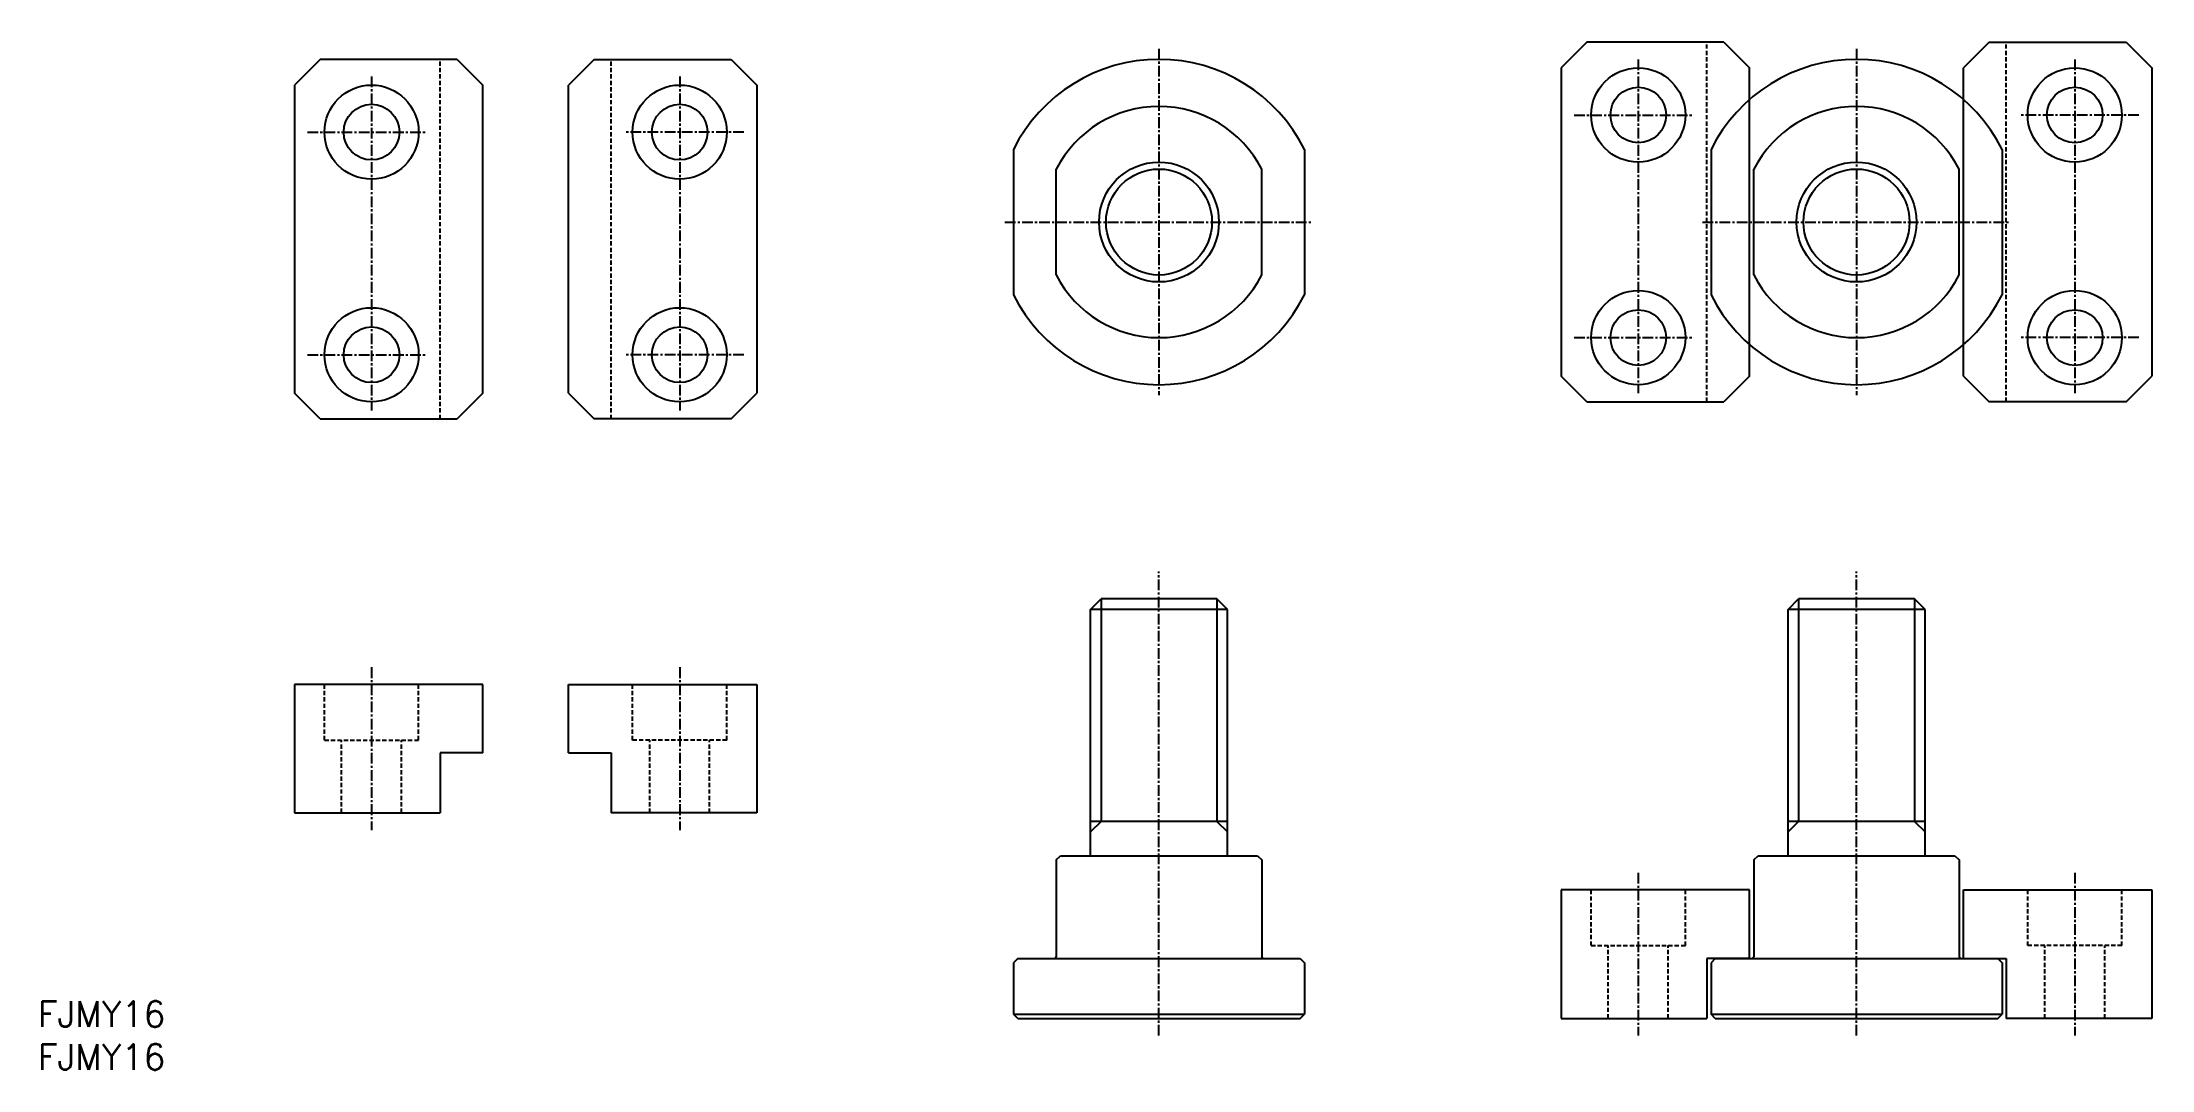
# Model space of a CAD drawing. Extents: x 1 to 247, y 0 to 120.
import ezdxf

# ---------------------------------------------------------------- set-up
doc = ezdxf.new("R2010")
doc.units = 0
doc.linetypes.add('CENTER', pattern=[2, 1.25, -0.25, 0.25, -0.25])
doc.linetypes.add('DASHED', pattern=[0.75, 0.5, -0.25])
doc.layers.get('0').update_dxf_attribs({"linetype": 'CONTINUOUS'})
doc.layers.add('CENTER', color=1, linetype='CENTER')
doc.styles.get("Standard").update_dxf_attribs({"font": 'txt.shx'})

# ---------------------------------------------------------------- blocks, each defined once
blk = doc.blocks.new('*U29')
at = {"color": 7, "linetype": 'CONTINUOUS'}
blk.add_text('FJMY16', height=3, dxfattribs=at).set_placement((0, 0))
blk = doc.blocks.new('*U30')
at = {"color": 7, "linetype": 'CONTINUOUS'}
blk.add_text('FJMY16', height=3, dxfattribs=at).set_placement((0, 5))

msp = doc.modelspace()

# ---------------------------------------------------------------- linework, layer by layer
at = {"color": 7, "linetype": 'CONTINUOUS'}
for p, q in [((181, 120), (178, 117)), ((197, 120), (181, 120)), ((197, 120), (200, 117)), ((228, 120), (225, 117)), ((228, 120), (244, 120)), ((244, 120), (247, 117)), ((33, 118), (30, 115)), ((49, 118), (33, 118)), ((49, 118), (52, 115)), ((65, 118), (62, 115)), ((65, 118), (81, 118)), ((81, 118), (84, 115)), ((178, 117), (178, 81)), ((200, 81), (200, 117)), ((225, 81), (225, 117)), ((247, 117), (247, 81)), ((30, 115), (30, 79)), ((52, 79), (52, 115)), ((62, 79), (62, 115)), ((84, 115), (84, 79)), ((114, 107.49), (114, 90.51)), ((148, 107.49), (148, 90.51)), ((195.5, 107.49), (195.5, 90.51)), ((229.5, 107.49), (229.5, 90.51)), ((119, 92.82), (119, 105.18)), ((143, 92.82), (143, 105.18)), ((200.5, 92.82), (200.5, 105.18)), ((224.5, 92.82), (224.5, 105.18)), ((33, 76), (30, 79)), ((52, 79), (49, 76)), ((62, 79), (65, 76)), ((81, 76), (84, 79)), ((181, 78), (178, 81)), ((200, 81), (197, 78)), ((225, 81), (228, 78)), ((244, 78), (247, 81)), ((181, 78), (197, 78)), ((244, 78), (228, 78)), ((33, 76), (49, 76)), ((81, 76), (65, 76)), ((123, 53.77), (124.23, 55)), ((123, 53.77), (124.23, 55)), ((137.77, 55), (124.23, 55)), ((137.77, 55), (124.23, 55)), ((139, 53.77), (137.77, 55)), ((139, 53.77), (137.77, 55)), ((204.5, 53.77), (205.73, 55)), ((204.5, 53.77), (205.73, 55)), ((219.27, 55), (205.73, 55)), ((219.27, 55), (205.73, 55)), ((220.5, 53.77), (219.27, 55)), ((220.5, 53.77), (219.27, 55)), ((123, 29), (123, 53.77)), ((139, 53.77), (123, 53.77)), ((123, 29), (123, 53.77)), ((139, 53.77), (123, 53.77)), ((139, 29), (139, 53.77)), ((139, 29), (139, 53.77)), ((204.5, 29), (204.5, 53.77)), ((220.5, 53.77), (204.5, 53.77)), ((204.5, 29), (204.5, 53.77)), ((220.5, 53.77), (204.5, 53.77)), ((220.5, 29), (220.5, 53.77)), ((220.5, 29), (220.5, 53.77)), ((52, 45), (30, 45)), ((30, 45), (30, 30)), ((52, 37), (52, 45)), ((62, 37), (62, 45)), ((62, 45), (84, 45)), ((84, 45), (84, 30)), ((47, 37), (47, 30)), ((52, 37), (47, 37)), ((62, 37), (67, 37)), ((67, 37), (67, 30)), ((30, 30), (47, 30)), ((84, 30), (67, 30)), ((139, 29), (123, 29)), ((124.23, 29), (123, 27.77)), ((123, 27.77), (123, 29)), ((139, 29), (123, 29)), ((124.23, 29), (123, 27.77)), ((123, 27.77), (123, 29)), ((123, 25), (123, 27.77)), ((123, 25), (123, 27.77)), ((137.77, 29), (139, 27.77)), ((137.77, 29), (139, 27.77)), ((139, 27.77), (139, 29)), ((139, 27.77), (139, 29)), ((139, 25), (139, 27.77)), ((139, 25), (139, 27.77)), ((220.5, 29), (204.5, 29)), ((205.73, 29), (204.5, 27.77)), ((204.5, 27.77), (204.5, 29)), ((220.5, 29), (204.5, 29)), ((205.73, 29), (204.5, 27.77)), ((204.5, 27.77), (204.5, 29)), ((204.5, 25), (204.5, 27.77)), ((204.5, 25), (204.5, 27.77)), ((219.27, 29), (220.5, 27.77)), ((219.27, 29), (220.5, 27.77)), ((220.5, 27.77), (220.5, 29)), ((220.5, 27.77), (220.5, 29)), ((220.5, 25), (220.5, 27.77)), ((220.5, 25), (220.5, 27.77)), ((119, 24.5), (119.5, 25)), ((119.5, 25), (142.5, 25)), ((123, 25), (139, 25)), ((123, 25), (139, 25)), ((142.5, 25), (143, 24.5)), ((200.5, 24.5), (201, 25)), ((201, 25), (224, 25)), ((204.5, 25), (220.5, 25)), ((204.5, 25), (220.5, 25)), ((224, 25), (224.5, 24.5)), ((119, 24.5), (119, 13.2)), ((143, 24.5), (143, 13.2)), ((200.5, 24.5), (200.5, 13.2)), ((224.5, 24.5), (224.5, 13.2)), ((200, 21), (178, 21)), ((178, 21), (178, 6)), ((200, 13), (200, 21)), ((225, 13), (225, 21)), ((225, 21), (247, 21)), ((247, 21), (247, 6)), ((114.5, 13), (114, 12.5)), ((114, 12.5), (114, 6.5)), ((114.5, 13), (147.5, 13)), ((147.5, 13), (148, 12.5)), ((148, 12.5), (148, 6.5)), ((195, 13), (195, 6)), ((200, 13), (195, 13)), ((196, 13), (195.5, 12.5)), ((195.5, 12.5), (195.5, 6.5)), ((196, 13), (229, 13)), ((225, 13), (230, 13)), ((229, 13), (229.5, 12.5)), ((229.5, 12.5), (229.5, 6.5)), ((230, 13), (230, 6)), ((114.5, 6), (114, 6.5)), ((114, 6.5), (148, 6.5)), ((114.5, 6), (147.5, 6)), ((147.5, 6), (148, 6.5)), ((178, 6), (195, 6)), ((196, 6), (195.5, 6.5)), ((195.5, 6.5), (229.5, 6.5)), ((196, 6), (229, 6)), ((229, 6), (229.5, 6.5)), ((247, 6), (230, 6))]:
    msp.add_line(p, q, dxfattribs=at)
at = {"color": 3, "linetype": 'DASHED'}
for p, q in [((195, 78), (195, 120)), ((230, 78), (230, 120)), ((47, 76), (47, 118)), ((67, 76), (67, 118)), ((33.5, 38.5), (33.5, 45)), ((44.5, 38.5), (44.5, 45)), ((69.5, 38.5), (69.5, 45)), ((80.5, 38.5), (80.5, 45)), ((33.5, 38.5), (44.5, 38.5)), ((35.5, 30), (35.5, 38.5)), ((42.5, 30), (42.5, 38.5)), ((80.5, 38.5), (69.5, 38.5)), ((71.5, 30), (71.5, 38.5)), ((78.5, 30), (78.5, 38.5)), ((181.5, 14.5), (181.5, 21)), ((192.5, 14.5), (192.5, 21)), ((232.5, 14.5), (232.5, 21)), ((243.5, 14.5), (243.5, 21)), ((181.5, 14.5), (192.5, 14.5)), ((183.5, 6), (183.5, 14.5)), ((190.5, 6), (190.5, 14.5)), ((243.5, 14.5), (232.5, 14.5)), ((234.5, 6), (234.5, 14.5)), ((241.5, 6), (241.5, 14.5))]:
    msp.add_line(p, q, dxfattribs=at)
at = {"color": 3, "linetype": 'CONTINUOUS'}
for p, q in [((124.23, 55), (124.23, 29)), ((124.23, 55), (124.23, 29)), ((137.77, 55), (137.77, 29)), ((137.77, 55), (137.77, 29)), ((205.73, 55), (205.73, 29)), ((205.73, 55), (205.73, 29)), ((219.27, 55), (219.27, 29)), ((219.27, 55), (219.27, 29))]:
    msp.add_line(p, q, dxfattribs=at)
at = {"color": 7, "linetype": 'CONTINUOUS'}
for centre, radius in [((187, 111.5), 5.5), ((238, 111.5), 5.5), ((39, 109.5), 5.5), ((75, 109.5), 5.5), ((187, 111.5), 3.25), ((238, 111.5), 3.25), ((39, 109.5), 3.25), ((75, 109.5), 3.25), ((131, 99), 6.19), ((212.5, 99), 6.19), ((39, 83.5), 5.5), ((75, 83.5), 5.5), ((187, 85.5), 5.5), ((187, 85.5), 3.25), ((238, 85.5), 5.5), ((238, 85.5), 3.25), ((39, 83.5), 3.25), ((75, 83.5), 3.25)]:
    msp.add_circle(centre, radius, dxfattribs=at)
at = {"color": 3, "linetype": 'CONTINUOUS'}
for centre in [(131, 99), (212.5, 99)]:
    msp.add_circle(centre, 7, dxfattribs=at)
at = {"color": 7, "linetype": 'CONTINUOUS'}
for centre, radius, start, end in [((131, 99), 19, 26.5254, 153.4746), ((212.5, 99), 19, 26.5254, 153.4746), ((131, 99), 13.5, 27.266, 152.734), ((212.5, 99), 13.5, 27.266, 152.734), ((131, 99), 13.5, 207.266, 332.734), ((212.5, 99), 13.5, 207.266, 332.734), ((131, 99), 19, 206.5254, 333.4746), ((212.5, 99), 19, 206.5254, 333.4746), ((118.8, 13.2), 0.2, 270, 0), ((143.2, 13.2), 0.2, 180, 270), ((200.3, 13.2), 0.2, 270, 0), ((224.7, 13.2), 0.2, 180, 270)]:
    msp.add_arc(centre, radius, start, end, dxfattribs=at)
at = {"layer": 'CENTER', "color": 1, "linetype": 'CENTER'}
for p, q in [((131, 119.23), (131, 78.77)), ((212.5, 119.23), (212.5, 78.77)), ((39, 116), (39, 77)), ((75, 116), (75, 77)), ((187, 118), (187, 79)), ((238, 118), (238, 79)), ((179.5, 111.5), (193.5, 111.5)), ((245.5, 111.5), (231.5, 111.5)), ((31.5, 109.5), (45.5, 109.5)), ((82.5, 109.5), (68.5, 109.5)), ((113, 99), (149, 99)), ((194.5, 99), (230.5, 99)), ((179.5, 85.5), (193.5, 85.5)), ((245.5, 85.5), (231.5, 85.5)), ((31.5, 83.5), (45.5, 83.5)), ((82.5, 83.5), (68.5, 83.5)), ((131, 4), (131, 58.19)), ((212.5, 4), (212.5, 58.19)), ((39, 47), (39, 28)), ((75, 47), (75, 28)), ((187, 23), (187, 4)), ((238, 23), (238, 4))]:
    msp.add_line(p, q, dxfattribs=at)

# ---------------------------------------------------------------- block references
at = {"color": 7, "linetype": 'CONTINUOUS'}
for name in ['*U30', '*U29']:
    msp.add_blockref(name, (0, 0), dxfattribs=at)

doc.saveas('drawing.dxf')
